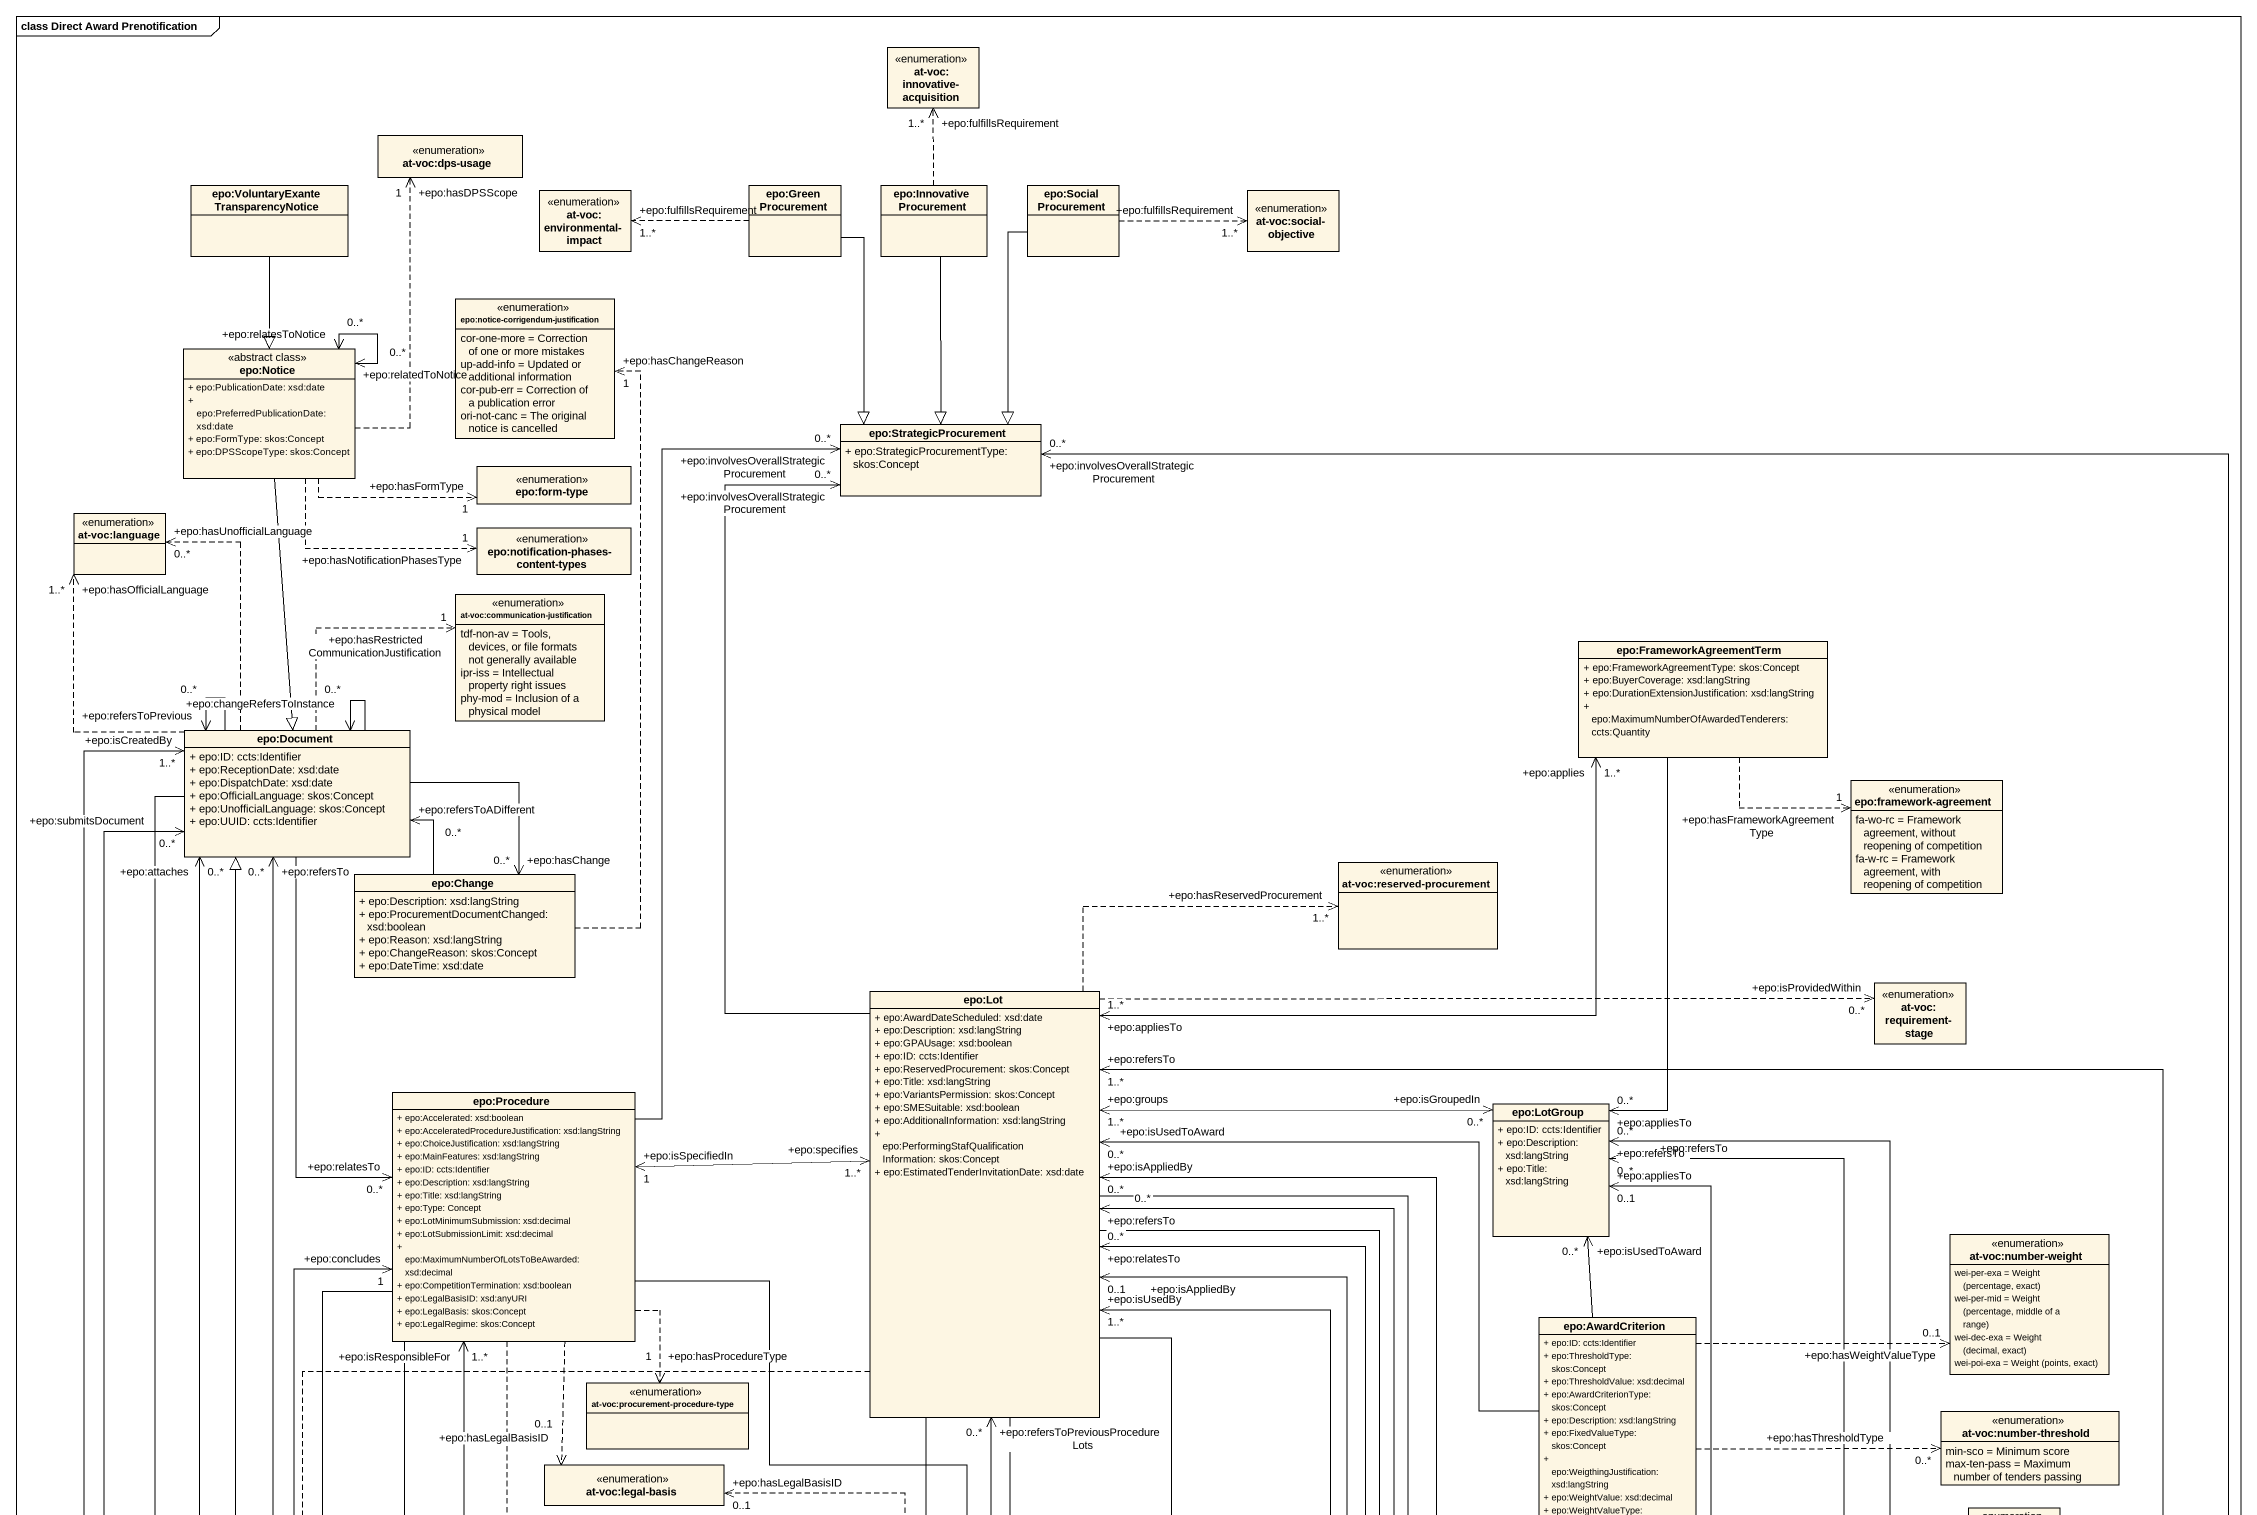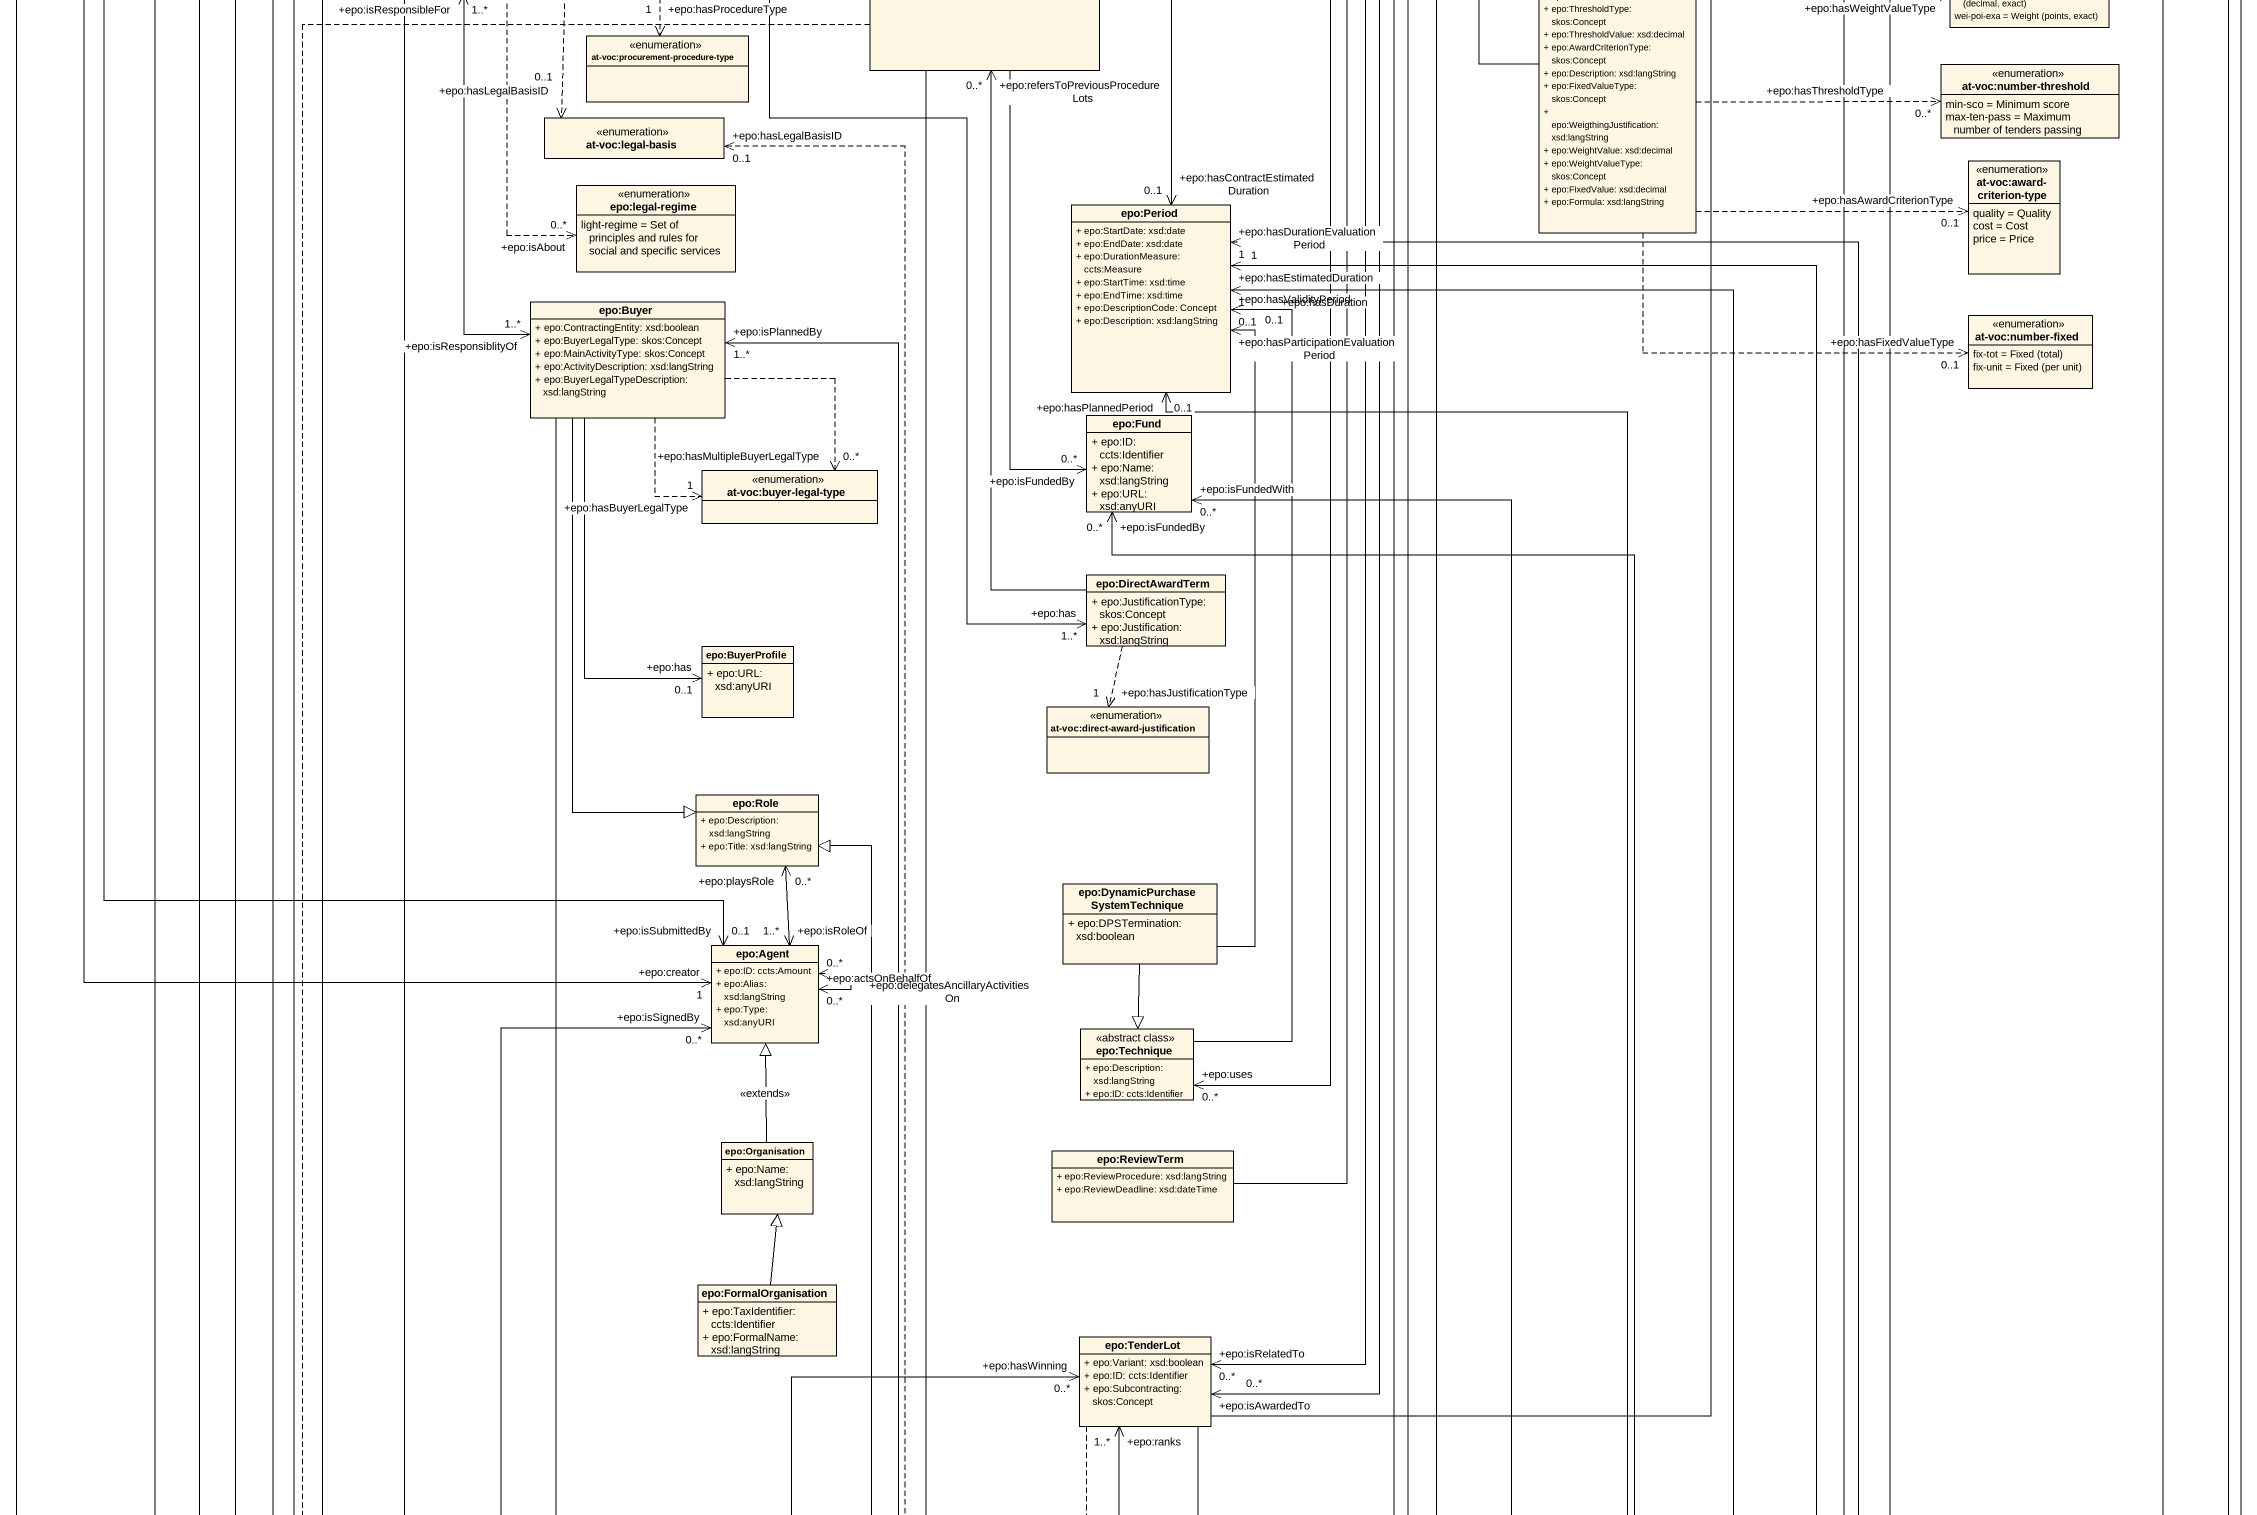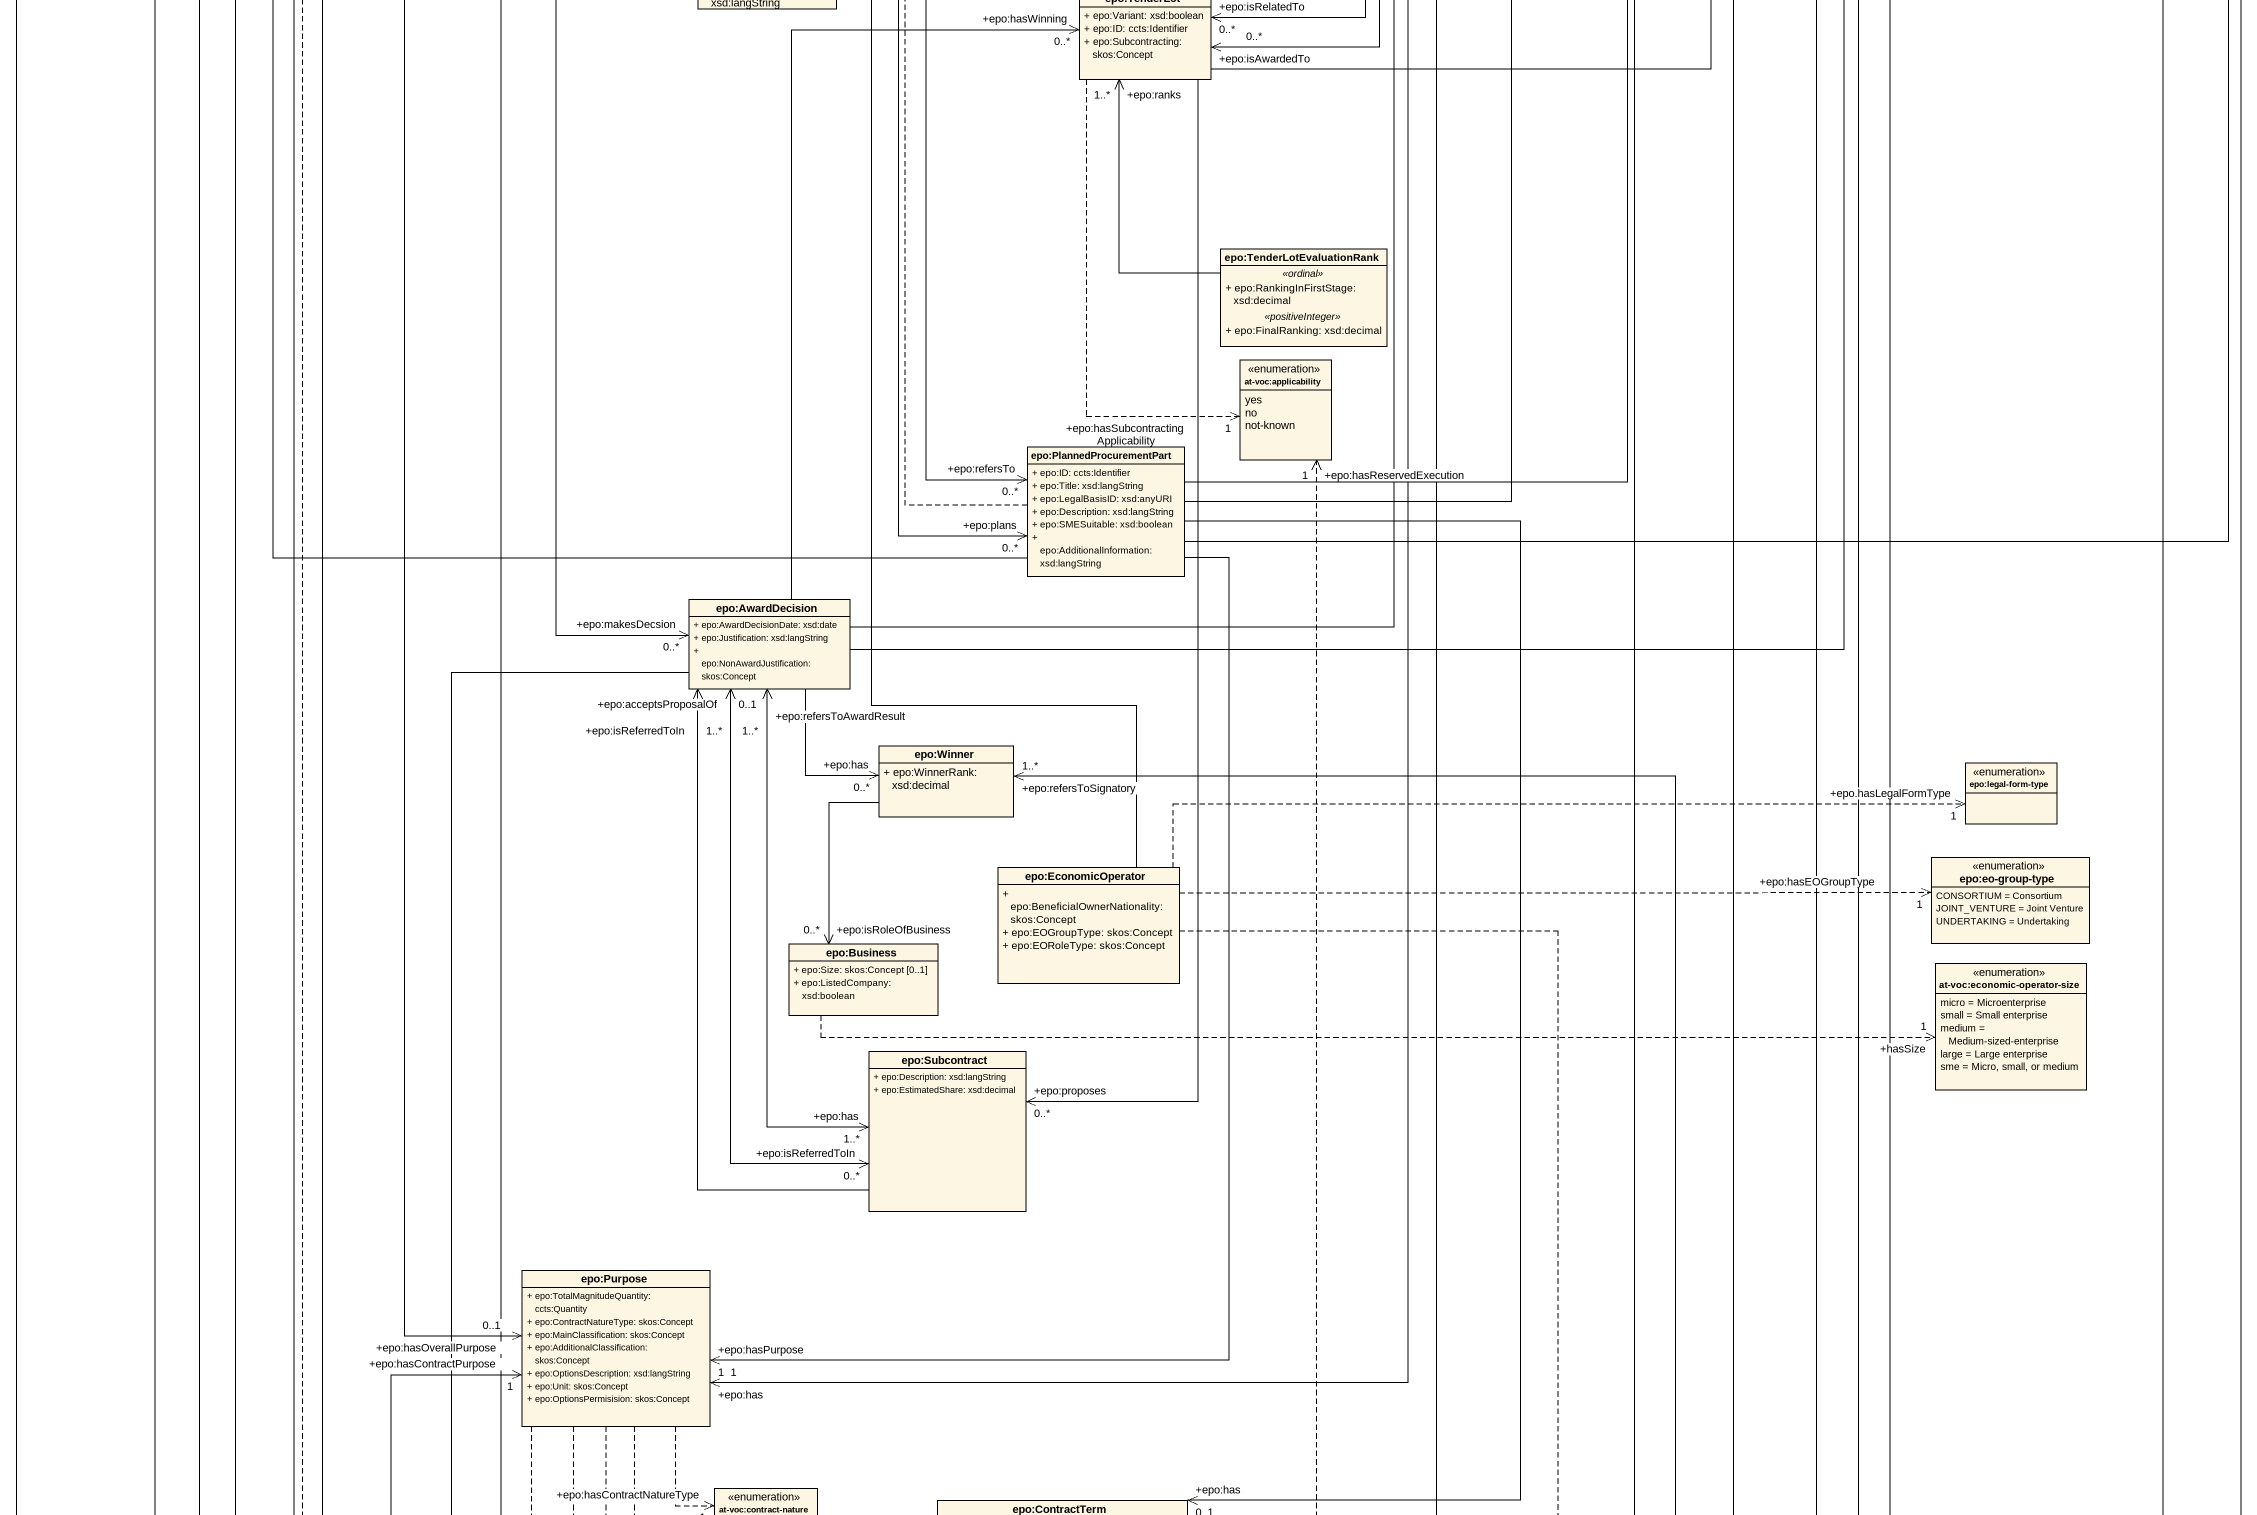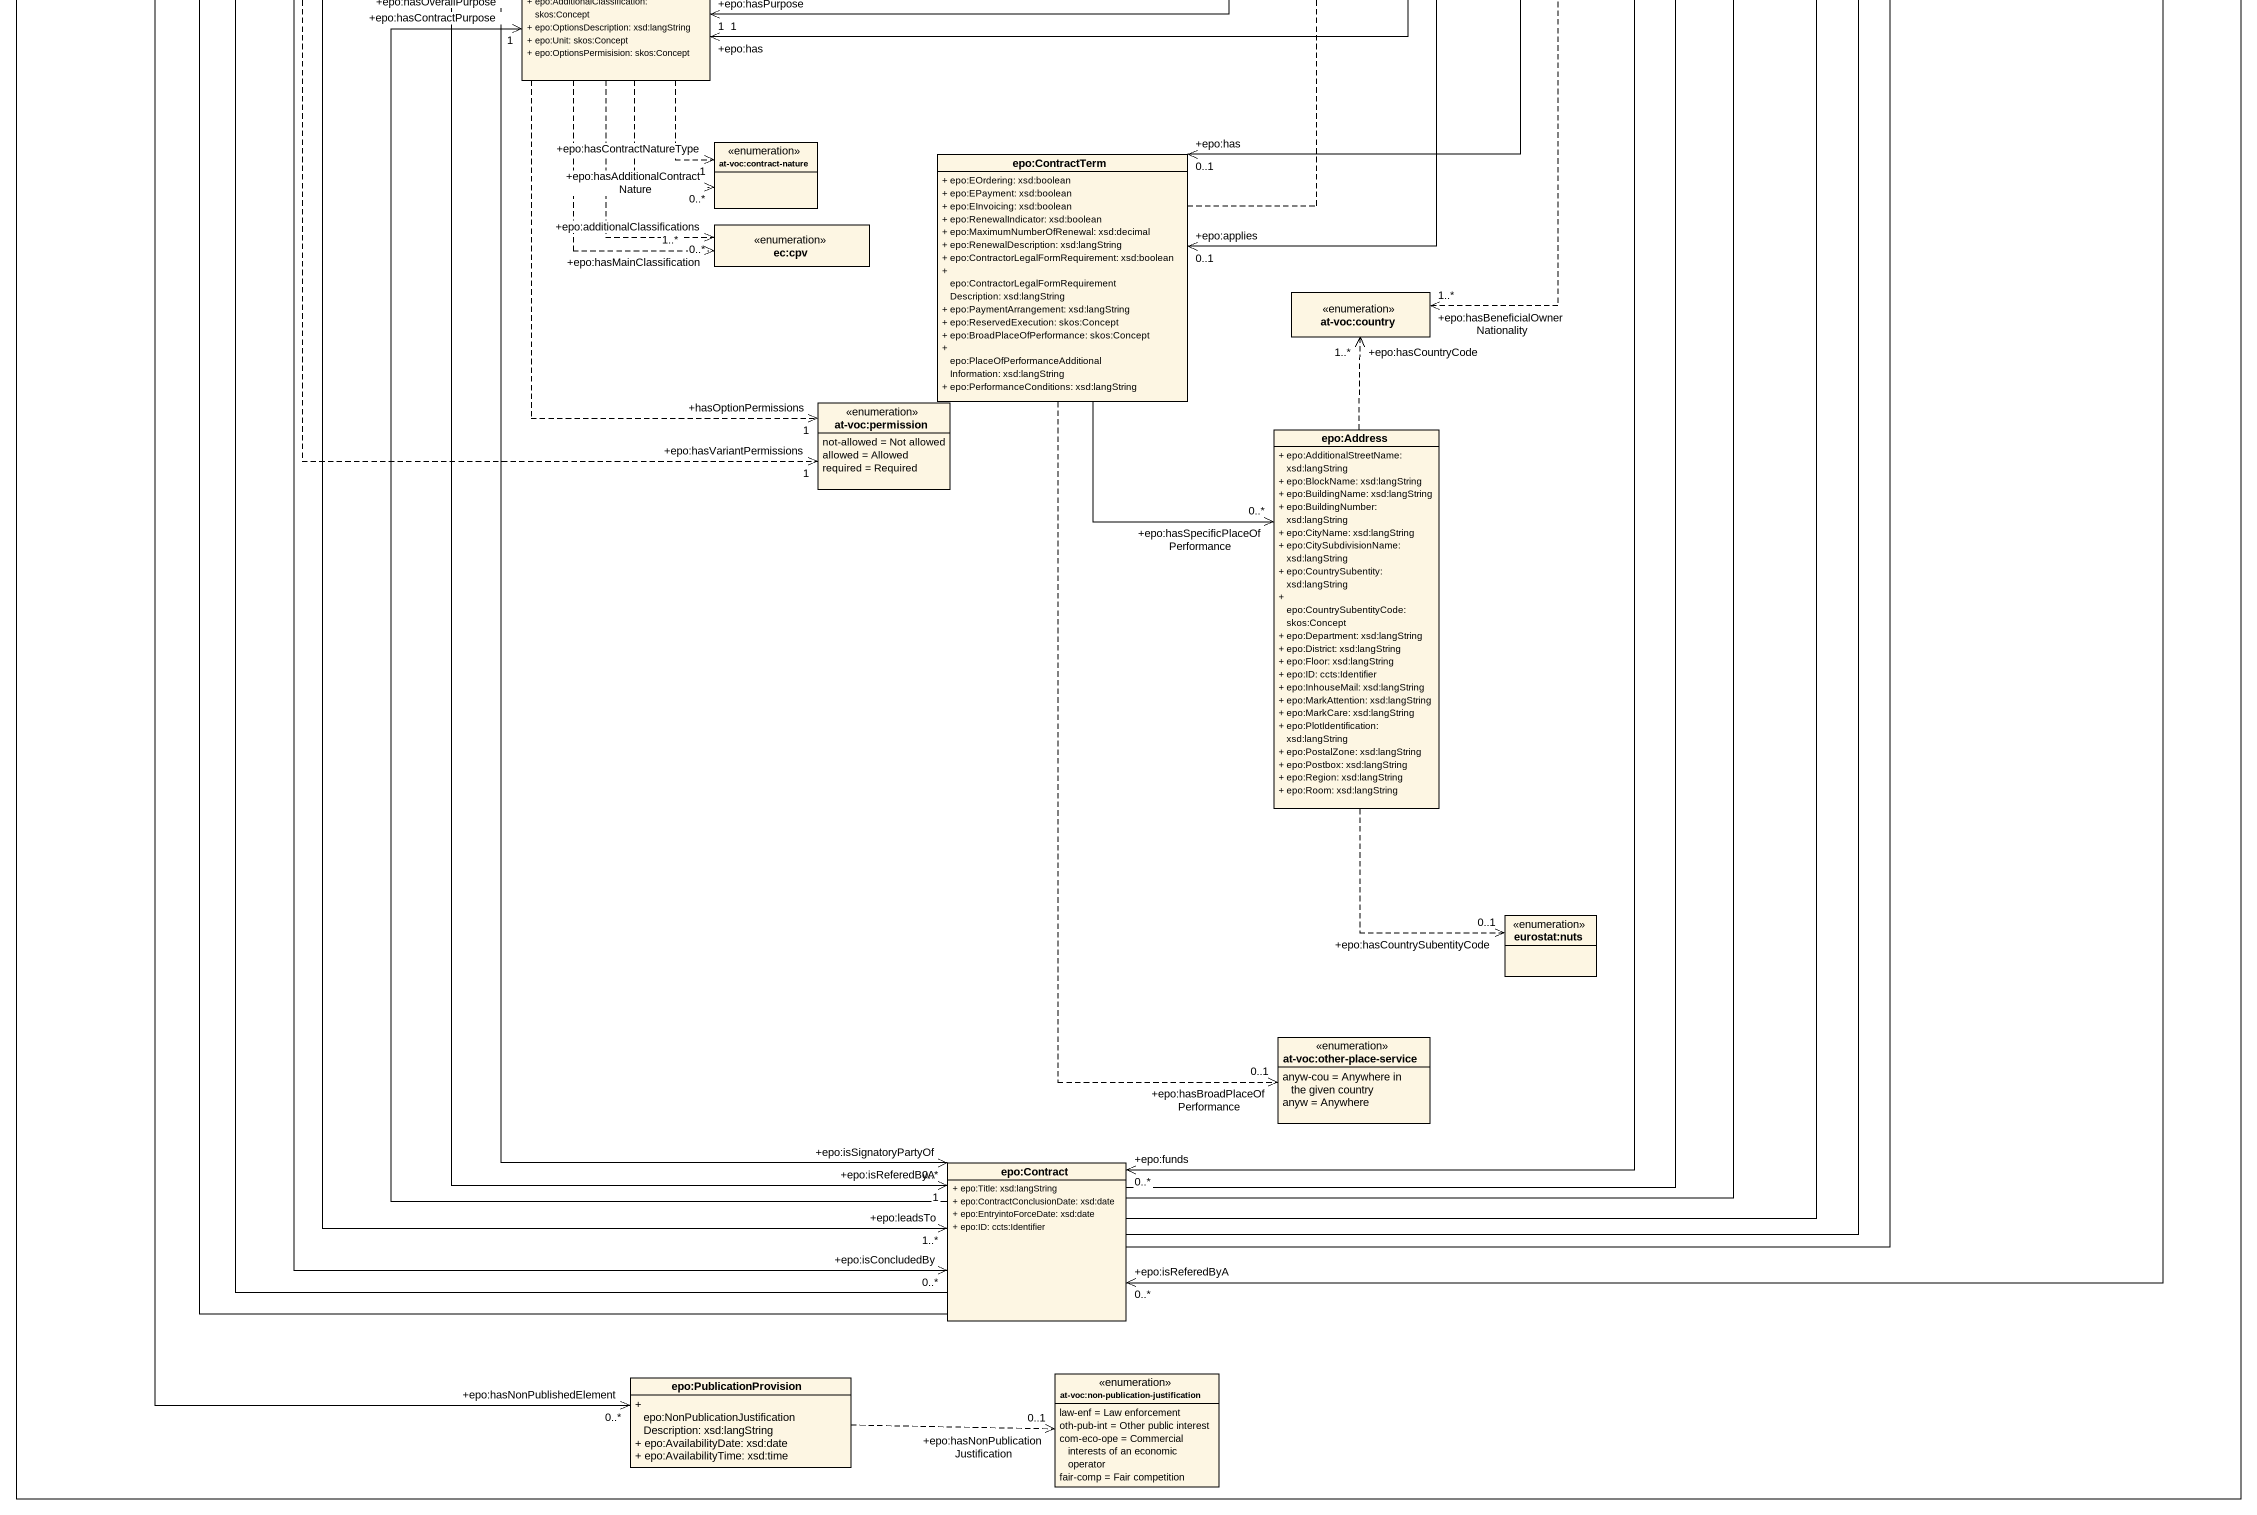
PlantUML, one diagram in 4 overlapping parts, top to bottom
@startuml
mainframe class Direct Award Prenotification
hide circle
hide empty members
skinparam classAttributeIconSize 0
enum "at-voc:innovative-acquisition" as at_voc_innovative
enum "at-voc:dps-usage" as at_voc_dps_usage
class "epo:VoluntaryExanteTransparencyNotice" as epo_VoluntaryExanteTranspare
enum "at-voc:environmental-impact" as at_voc_environmental_impact
class "epo:GreenProcurement" as epo_GreenProcurement
class "epo:InnovativeProcurement" as epo_InnovativeProcurement
class "epo:SocialProcurement" as epo_SocialProcurement
enum "at-voc:social-objective" as at_voc_social_objective
enum "epo:notice-corrigendum-justification" as epo_notice_corrigendum {
  cor-one-more = Correction of one or more mistakes
  up-add-info = Updated or additional information
  cor-pub-err = Correction of a publication error
  ori-not-canc = The original notice is cancelled
}
class "epo:Notice" as epo_Notice <<abstract class>> {
  + epo:PublicationDate: xsd:date
  + epo:PreferredPublicationDate: xsd:date
  + epo:FormType: skos:Concept
  + epo:DPSScopeType: skos:Concept
}
enum "epo:form-type" as epo_form_type
class "epo:StrategicProcurement" as epo_StrategicProcurement {
  + epo:StrategicProcurementType: skos:Concept
}
enum "at-voc:language" as at_voc_language
enum "epo:notification-phases-content-types" as epo_notification_phases
enum "at-voc:communication-justification" as at_voc_communication {
  tdf-non-av = Tools, devices, or file formats not generally available
  ipr-iss = Intellectual property right issues
  phy-mod = Inclusion of a physical model
}
class "epo:FrameworkAgreementTerm" as epo_FrameworkAgreementTerm {
  + epo:FrameworkAgreementType: skos:Concept
  + epo:BuyerCoverage: xsd:langString
  + epo:DurationExtensionJustification: xsd:langString
  + epo:MaximumNumberOfAwardedTenderers: ccts:Quantity
}
class "epo:Document" as epo_Document {
  + epo:ID: ccts:Identifier
  + epo:ReceptionDate: xsd:date
  + epo:DispatchDate: xsd:date
  + epo:OfficialLanguage: skos:Concept
  + epo:UnofficialLanguage: skos:Concept
  + epo:UUID: ccts:Identifier
}
enum "epo:framework-agreement" as epo_framework_agreement {
  fa-wo-rc = Framework agreement, without reopening of competition
  fa-w-rc = Framework agreement, with reopening of competition
}
class "epo:Change" as epo_Change {
  + epo:Description: xsd:langString
  + epo:ProcurementDocumentChanged: xsd:boolean
  + epo:Reason: xsd:langString
  + epo:ChangeReason: skos:Concept
  + epo:DateTime: xsd:date
}
enum "at-voc:reserved-procurement" as at_voc_reserved_procurement
class "epo:Lot" as epo_Lot {
  + epo:AwardDateScheduled: xsd:date
  + epo:Description: xsd:langString
  + epo:GPAUsage: xsd:boolean
  + epo:ID: ccts:Identifier
  + epo:ReservedProcurement: skos:Concept
  + epo:Title: xsd:langString
  + epo:VariantsPermission: skos:Concept
  + epo:SMESuitable: xsd:boolean
  + epo:AdditionalInformation: xsd:langString
  + epo:PerformingStafQualificationInformation: skos:Concept
  + epo:EstimatedTenderInvitationDate: xsd:date
}
enum "at-voc:requirement-stage" as at_voc_requirement_stage
class "epo:Procedure" as epo_Procedure {
  + epo:Accelerated: xsd:boolean
  + epo:AcceleratedProcedureJustification: xsd:langString
  + epo:ChoiceJustification: xsd:langString
  + epo:MainFeatures: xsd:langString
  + epo:ID: ccts:Identifier
  + epo:Description: xsd:langString
  + epo:Title: xsd:langString
  + epo:Type: Concept
  + epo:LotMinimumSubmission: xsd:decimal
  + epo:LotSubmissionLimit: xsd:decimal
  + epo:MaximumNumberOfLotsToBeAwarded: xsd:decimal
  + epo:CompetitionTermination: xsd:boolean
  + epo:LegalBasisID: xsd:anyURI
  + epo:LegalBasis: skos:Concept
  + epo:LegalRegime: skos:Concept
}
class "epo:LotGroup" as epo_LotGroup {
  + epo:ID: ccts:Identifier
  + epo:Description: xsd:langString
  + epo:Title: xsd:langString
}
enum "at-voc:number-weight" as at_voc_number_weight {
  {field} wei-per-exa = Weight (percentage, exact)
  {field} wei-per-mid = Weight (percentage, middle of a range)
  {field} wei-dec-exa = Weight (decimal, exact)
  {field} wei-poi-exa = Weight (points, exact)
}
class "epo:AwardCriterion" as epo_AwardCriterion {
  + epo:ID: ccts:Identifier
  + epo:ThresholdType: skos:Concept
  + epo:ThresholdValue: xsd:decimal
  + epo:AwardCriterionType: skos:Concept
  + epo:Description: xsd:langString
  + epo:FixedValueType: skos:Concept
  + epo:WeigthingJustification: xsd:langString
  + epo:WeightValue: xsd:decimal
  + epo:WeightValueType: skos:Concept
  + epo:FixedValue: xsd:decimal
  + epo:Formula: xsd:langString
}
enum "at-voc:procurement-procedure-type" as at_voc_procurement
enum "at-voc:number-threshold" as at_voc_number_threshold {
  min-sco = Minimum score
  max-ten-pass = Maximum number of tenders passing
}
enum "at-voc:legal-basis" as at_voc_legal_basis
enum "at-voc:award-criterion-type" as at_voc_award_criterion_type {
  quality = Quality
  cost = Cost
  price = Price
}
enum "epo:legal-regime" as epo_legal_regime {
  light-regime = Set of principles and rules for social and specific services
}
class "epo:Period" as epo_Period {
  + epo:StartDate: xsd:date
  + epo:EndDate: xsd:date
  + epo:DurationMeasure: ccts:Measure
  + epo:StartTime: xsd:time
  + epo:EndTime: xsd:time
  + epo:DescriptionCode: Concept
  + epo:Description: xsd:langString
}
class "epo:Buyer" as epo_Buyer {
  + epo:ContractingEntity: xsd:boolean
  + epo:BuyerLegalType: skos:Concept
  + epo:MainActivityType: skos:Concept
  + epo:ActivityDescription: xsd:langString
  + epo:BuyerLegalTypeDescription: xsd:langString
}
enum "at-voc:number-fixed" as at_voc_number_fixed {
  {field} fix-tot = Fixed (total)
  {field} fix-unit = Fixed (per unit)
}
class "epo:Fund" as epo_Fund {
  + epo:ID: ccts:Identifier
  + epo:Name: xsd:langString
  + epo:URL: xsd:anyURI
}
enum "at-voc:buyer-legal-type" as at_voc_buyer_legal_type
class "epo:DirectAwardTerm" as epo_DirectAwardTerm {
  + epo:JustificationType: skos:Concept
  + epo:Justification: xsd:langString
}
class "epo:BuyerProfile" as epo_BuyerProfile {
  + epo:URL: xsd:anyURI
}
enum "at-voc:direct-award-justification" as at_voc_direct_award
class "epo:Role" as epo_Role {
  + epo:Description: xsd:langString
  + epo:Title: xsd:langString
}
class "epo:DynamicPurchaseSystemTechnique" as epo_DynamicPurchaseSystemTec {
  + epo:DPSTermination: xsd:boolean
}
class "epo:Agent" as epo_Agent {
  + epo:ID: ccts:Amount
  + epo:Alias: xsd:langString
  + epo:Type: xsd:anyURI
}
class "epo:Technique" as epo_Technique <<abstract class>> {
  + epo:Description: xsd:langString
  + epo:ID: ccts:Identifier
}
class "epo:Organisation" as epo_Organisation {
  + epo:Name: xsd:langString
}
class "epo:ReviewTerm" as epo_ReviewTerm {
  + epo:ReviewProcedure: xsd:langString
  + epo:ReviewDeadline: xsd:dateTime
}
class "epo:FormalOrganisation" as epo_FormalOrganisation {
  + epo:TaxIdentifier: ccts:Identifier
  + epo:FormalName: xsd:langString
}
class "epo:TenderLot" as epo_TenderLot {
  + epo:Variant: xsd:boolean
  + epo:ID: ccts:Identifier
  + epo:Subcontracting: skos:Concept
}
class "epo:TenderLotEvaluationRank" as epo_TenderLotEvaluationRank {
  .. <<ordinal>> ..
  + epo:RankingInFirstStage: xsd:decimal
  .. <<positiveInteger>> ..
  + epo:FinalRanking: xsd:decimal
}
enum "at-voc:applicability" as at_voc_applicability {
  yes
  no
  not-known
}
class "epo:PlannedProcurementPart" as epo_PlannedProcurementPart {
  + epo:ID: ccts:Identifier
  + epo:Title: xsd:langString
  + epo:LegalBasisID: xsd:anyURI
  + epo:Description: xsd:langString
  + epo:SMESuitable: xsd:boolean
  + epo:AdditionalInformation: xsd:langString
}
class "epo:AwardDecision" as epo_AwardDecision {
  + epo:AwardDecisionDate: xsd:date
  + epo:Justification: xsd:langString
  + epo:NonAwardJustification: skos:Concept
}
class "epo:Winner" as epo_Winner {
  + epo:WinnerRank: xsd:decimal
}
enum "epo:legal-form-type" as epo_legal_form_type
enum "epo:eo-group-type" as epo_eo_group_type {
  CONSORTIUM = Consortium
  JOINT_VENTURE = Joint Venture
  UNDERTAKING = Undertaking
}
class "epo:EconomicOperator" as epo_EconomicOperator {
  + epo:BeneficialOwnerNationality: skos:Concept
  + epo:EOGroupType: skos:Concept
  + epo:EORoleType: skos:Concept
}
class "epo:Business" as epo_Business {
  + epo:Size: skos:Concept [0..1]
  + epo:ListedCompany: xsd:boolean
}
enum "at-voc:economic-operator-size" as at_voc_economic_operator {
  micro = Microenterprise
  small = Small enterprise
  medium = Medium-sized-enterprise
  large = Large enterprise
  sme = Micro, small, or medium
}
class "epo:Subcontract" as epo_Subcontract {
  + epo:Description: xsd:langString
  + epo:EstimatedShare: xsd:decimal
}
class "epo:Purpose" as epo_Purpose {
  + epo:TotalMagnitudeQuantity: ccts:Quantity
  + epo:ContractNatureType: skos:Concept
  + epo:MainClassification: skos:Concept
  + epo:AdditionalClassification: skos:Concept
  + epo:OptionsDescription: xsd:langString
  + epo:Unit: skos:Concept
  + epo:OptionsPermisision: skos:Concept
}
enum "at-voc:contract-nature" as at_voc_contract_nature
class "epo:ContractTerm" as epo_ContractTerm {
  + epo:EOrdering: xsd:boolean
  + epo:EPayment: xsd:boolean
  + epo:EInvoicing: xsd:boolean
  + epo:RenewalIndicator: xsd:boolean
  + epo:MaximumNumberOfRenewal: xsd:decimal
  + epo:RenewalDescription: xsd:langString
  + epo:ContractorLegalFormRequirement: xsd:boolean
  + epo:ContractorLegalFormRequirementDescription: xsd:langString
  + epo:PaymentArrangement: xsd:langString
  + epo:ReservedExecution: skos:Concept
  + epo:BroadPlaceOfPerformance: skos:Concept
  + epo:PlaceOfPerformanceAdditionalInformation: xsd:langString
  + epo:PerformanceConditions: xsd:langString
}
enum "ec:cpv" as ec_cpv
enum "at-voc:country" as at_voc_country
enum "at-voc:permission" as at_voc_permission {
  not-allowed = Not allowed
  allowed = Allowed
  required = Required
}
class "epo:Address" as epo_Address {
  + epo:AdditionalStreetName: xsd:langString
  + epo:BlockName: xsd:langString
  + epo:BuildingName: xsd:langString
  + epo:BuildingNumber: xsd:langString
  + epo:CityName: xsd:langString
  + epo:CitySubdivisionName: xsd:langString
  + epo:CountrySubentity: xsd:langString
  + epo:CountrySubentityCode: skos:Concept
  + epo:Department: xsd:langString
  + epo:District: xsd:langString
  + epo:Floor: xsd:langString
  + epo:ID: ccts:Identifier
  + epo:InhouseMail: xsd:langString
  + epo:MarkAttention: xsd:langString
  + epo:MarkCare: xsd:langString
  + epo:PlotIdentification: xsd:langString
  + epo:PostalZone: xsd:langString
  + epo:Postbox: xsd:langString
  + epo:Region: xsd:langString
  + epo:Room: xsd:langString
}
enum "eurostat:nuts" as eurostat_nuts
enum "at-voc:other-place-service" as at_voc_other_place_service {
  anyw-cou = Anywhere in the given country
  anyw = Anywhere
}
class "epo:Contract" as epo_Contract {
  + epo:Title: xsd:langString
  + epo:ContractConclusionDate: xsd:date
  + epo:EntryintoForceDate: xsd:date
  + epo:ID: ccts:Identifier
}
class "epo:PublicationProvision" as epo_PublicationProvision {
  + epo:NonPublicationJustificationDescription: xsd:langString
  + epo:AvailabilityDate: xsd:date
  + epo:AvailabilityTime: xsd:time
}
enum "at-voc:non-publication-justification" as at_voc_non_publication {
  law-enf = Law enforcement
  oth-pub-int = Other public interest
  com-eco-ope = Commercial interests of an economic operator
  fair-comp = Fair competition
}
epo_VoluntaryExanteTranspare --|> epo_Notice
epo_GreenProcurement .left.> "+epo:fulfillsRequirement\n1..*" at_voc_environmental_impact
epo_GreenProcurement --|> epo_StrategicProcurement
epo_InnovativeProcurement .up.> "+epo:fulfillsRequirement\n1..*" at_voc_innovative
epo_InnovativeProcurement --|> epo_StrategicProcurement
epo_SocialProcurement .right.> "+epo:fulfillsRequirement\n1..*" at_voc_social_objective
epo_SocialProcurement --|> epo_StrategicProcurement
epo_Notice .up.> "+epo:hasDPSScope\n1" at_voc_dps_usage
epo_Notice "+epo:relatedToNotice\n0..*" <--> "+epo:relatesToNotice\n0..*" epo_Notice
epo_Notice .right.> "+epo:hasFormType\n1" epo_form_type
epo_Notice .right.> "+epo:hasNotificationPhasesType\n1" epo_notification_phases
epo_Notice --|> epo_Document
epo_FrameworkAgreementTerm ..> "+epo:hasFrameworkAgreementType\n1" epo_framework_agreement
epo_FrameworkAgreementTerm "+epo:applies\n1..*" <--> "+epo:appliesTo\n1..*" epo_Lot
epo_FrameworkAgreementTerm --> "+epo:appliesTo\n0..*" epo_LotGroup
epo_Document .up.> "+epo:hasUnofficialLanguage\n0..*" at_voc_language
epo_Document .up.> "+epo:hasOfficialLanguage\n1..*" at_voc_language
epo_Document .right.> "+epo:hasRestrictedCommunicationJustification\n1" at_voc_communication
epo_Document --> "+epo:refersToPrevious\n0..*" epo_Document
epo_Document --> "+epo:changeRefersToInstance\n0..*" epo_Document
epo_Document --> "+epo:hasChange\n0..*" epo_Change
epo_Document --> "+epo:relatesTo\n0..*" epo_Procedure
epo_Document "+epo:submitsDocument\n0..*" <--> "+epo:isSubmittedBy\n0..1" epo_Agent
epo_Document --> "+epo:hasNonPublishedElement\n0..*" epo_PublicationProvision
epo_Change .up.> "+epo:hasChangeReason\n1" epo_notice_corrigendum
epo_Change -up-> "+epo:refersToADifferent\n0..*" epo_Document
epo_Lot -up-> "+epo:involvesOverallStrategicProcurement\n0..*" epo_StrategicProcurement
epo_Lot .up.> "+epo:hasReservedProcurement\n1..*" at_voc_reserved_procurement
epo_Lot .right.> "+epo:isProvidedWithin\n0..*" at_voc_requirement_stage
epo_Lot "+epo:groups\n1..*" <-right-> "+epo:isGroupedIn\n0..*" epo_LotGroup
epo_Lot --> "+epo:hasContractEstimatedDuration\n0..1" epo_Period
epo_Lot --> "+epo:isFundedBy\n0..*" epo_Fund
epo_Lot --> "+epo:isAwardedTo\n0..*" epo_TenderLot
epo_Lot --> "+epo:refersTo\n0..*" epo_PlannedProcurementPart
epo_Lot --> "+epo:has\n1" epo_Purpose
epo_Lot "+epo:isAppliedBy\n0..*" <--> "+epo:applies\n0..1" epo_ContractTerm
epo_Lot ..> "+epo:hasVariantPermissions\n1" at_voc_permission
epo_Procedure -up-> "+epo:involvesOverallStrategicProcurement\n0..*" epo_StrategicProcurement
epo_Procedure "+epo:isSpecifiedIn\n1" <-right-> "+epo:specifies\n1..*" epo_Lot
epo_Procedure ..> "+epo:hasProcedureType\n1" at_voc_procurement
epo_Procedure ..> "+epo:hasLegalBasisID\n0..1" at_voc_legal_basis
epo_Procedure ..> "+epo:isAbout\n0..*" epo_legal_regime
epo_Procedure "+epo:isResponsibleFor\n1..*" <--> "+epo:isResponsiblityOf\n1..*" epo_Buyer
epo_Procedure --> "+epo:has\n1..*" epo_DirectAwardTerm
epo_Procedure --> "+epo:hasOverallPurpose\n0..1" epo_Purpose
epo_Procedure "+epo:concludes\n1" <--> "+epo:isConcludedBy\n0..*" epo_Contract
epo_Procedure --> "+epo:leadsTo\n1..*" epo_Contract
epo_AwardCriterion -left-> "+epo:isUsedToAward\n0..*" epo_Lot
epo_AwardCriterion -up-> "+epo:isUsedToAward\n0..*" epo_LotGroup
epo_AwardCriterion .right.> "+epo:hasWeightValueType\n0..1" at_voc_number_weight
epo_AwardCriterion .right.> "+epo:hasThresholdType\n0..*" at_voc_number_threshold
epo_AwardCriterion .right.> "+epo:hasAwardCriterionType\n0..1" at_voc_award_criterion_type
epo_AwardCriterion ..> "+epo:hasFixedValueType\n0..1" at_voc_number_fixed
epo_Buyer ..> "+epo:hasMultipleBuyerLegalType\n0..*" at_voc_buyer_legal_type
epo_Buyer ..> "+epo:hasBuyerLegalType\n1" at_voc_buyer_legal_type
epo_Buyer --> "+epo:has\n0..1" epo_BuyerProfile
epo_Buyer --|> epo_Role
epo_Buyer "+epo:isPlannedBy\n1..*" <--> "+epo:plans\n0..*" epo_PlannedProcurementPart
epo_Buyer --> "+epo:makesDecsion\n0..*" epo_AwardDecision
epo_DirectAwardTerm -up-> "+epo:refersToPreviousProcedureLots\n0..*" epo_Lot
epo_DirectAwardTerm ..> "+epo:hasJustificationType\n1" at_voc_direct_award
epo_DynamicPurchaseSystemTec -up-> "+epo:hasParticipationEvaluationPeriod\n0..1" epo_Period
epo_DynamicPurchaseSystemTec --|> epo_Technique
epo_Agent "+epo:creator\n1" <-up-> "+epo:isCreatedBy\n1..*" epo_Document
epo_Agent "+epo:isRoleOf\n1..*" <-up-> "+epo:playsRole\n0..*" epo_Role
epo_Agent "+epo:actsOnBehalfOf\n0..*" <--> "+epo:delegatesAncillaryActivitiesOn\n0..*" epo_Agent
epo_Technique "+epo:uses\n0..*" <-up-> "+epo:isUsedBy\n1..*" epo_Lot
epo_Technique -up-> "+epo:hasValidityPeriod\n0..1" epo_Period
epo_Organisation -up-|> epo_Agent : <<extends>>
epo_ReviewTerm -up-> "+epo:isAppliedBy\n0..1" epo_Lot
epo_FormalOrganisation -up-|> epo_Organisation
epo_TenderLot "+epo:isRelatedTo\n0..*" <-up-> "+epo:relatesTo\n0..*" epo_Lot
epo_TenderLot -up-> "+epo:appliesTo\n0..1" epo_LotGroup
epo_TenderLot ..> "+epo:hasSubcontractingApplicability\n1" at_voc_applicability
epo_TenderLot --> "+epo:proposes\n0..*" epo_Subcontract
epo_TenderLotEvaluationRank -up-> "+epo:ranks\n1..*" epo_TenderLot
epo_PlannedProcurementPart -up-> "+epo:involvesOverallStrategicProcurement\n0..*" epo_StrategicProcurement
epo_PlannedProcurementPart -up-> "+epo:refersTo\n0..*" epo_Document
epo_PlannedProcurementPart .up.> "+epo:hasLegalBasisID\n0..1" at_voc_legal_basis
epo_PlannedProcurementPart -up-> "+epo:hasPlannedPeriod\n0..1" epo_Period
epo_PlannedProcurementPart -up-> "+epo:isFundedWith\n0..*" epo_Fund
epo_PlannedProcurementPart --> "+epo:hasPurpose\n1" epo_Purpose
epo_PlannedProcurementPart --> "+epo:has\n0..1" epo_ContractTerm
epo_AwardDecision -up-> "+epo:refersTo\n0..*" epo_Lot
epo_AwardDecision -up-> "+epo:refersTo\n0..*" epo_LotGroup
epo_AwardDecision -up-> "+epo:hasWinning\n0..*" epo_TenderLot
epo_AwardDecision --> "+epo:has\n0..*" epo_Winner
epo_AwardDecision --> "+epo:isReferedByA\n1" epo_Contract
epo_Winner --> "+epo:isRoleOfBusiness\n0..*" epo_Business
epo_EconomicOperator -up-|> epo_Role
epo_EconomicOperator .right.> "+epo.hasLegalFormType\n1" epo_legal_form_type
epo_EconomicOperator .right.> "+epo:hasEOGroupType\n1" epo_eo_group_type
epo_EconomicOperator ..> "+epo:hasBeneficialOwnerNationality\n1..*" at_voc_country
epo_Business .right.> "+hasSize\n1" at_voc_economic_operator
epo_Subcontract "+epo:isReferredToIn\n0..*" <-up-> "+epo:acceptsProposalOf\n0..1" epo_AwardDecision
epo_Subcontract -up-> "+epo:isReferredToIn\n1..*" epo_AwardDecision
epo_Subcontract "+epo:has\n1..*" <-up-> "+epo:refersToAwardResult\n1..*" epo_AwardDecision
epo_Purpose ..> "+epo:hasAdditionalContractNature\n0..*" at_voc_contract_nature
epo_Purpose ..> "+epo:hasContractNatureType\n1" at_voc_contract_nature
epo_Purpose ..> "+epo:additionalClassifications\n0..*" ec_cpv
epo_Purpose ..> "+epo:hasMainClassification\n1..*" ec_cpv
epo_Purpose ..> "+hasOptionPermissions\n1" at_voc_permission
epo_ContractTerm .up.> "+epo:hasReservedExecution\n1" at_voc_applicability
epo_ContractTerm --> "+epo:hasSpecificPlaceOfPerformance\n0..*" epo_Address
epo_ContractTerm ..> "+epo:hasBroadPlaceOfPerformance\n0..1" at_voc_other_place_service
epo_Address .up.> "+epo:hasCountryCode\n1..*" at_voc_country
epo_Address ..> "+epo:hasCountrySubentityCode\n0..1" eurostat_nuts
epo_Contract -up-> "+epo:attaches\n0..*" epo_Document
epo_Contract -up-|> epo_Document
epo_Contract "+epo:isReferedByA\n0..*" <-up-> "+epo:refersTo\n1..*" epo_Lot
epo_Contract -up-> "+epo:refersTo\n0..*" epo_LotGroup
epo_Contract -up-> "+epo:hasDurationEvaluationPeriod\n1" epo_Period
epo_Contract -up-> "+epo:hasEstimatedDuration\n1" epo_Period
epo_Contract -up-> "+epo:hasDuration\n1" epo_Period
epo_Contract "+epo:funds\n0..*" <-up-> "+epo:isFundedBy\n0..*" epo_Fund
epo_Contract "+epo:isSignatoryPartyOf\n0..*" <-up-> "+epo:isSignedBy\n0..*" epo_Agent
epo_Contract -up-> "+epo:refersToSignatory\n1..*" epo_Winner
epo_Contract -up-> "+epo:hasContractPurpose\n1" epo_Purpose
epo_PublicationProvision .right.> "+epo:hasNonPublicationJustification\n0..1" at_voc_non_publication
@enduml
